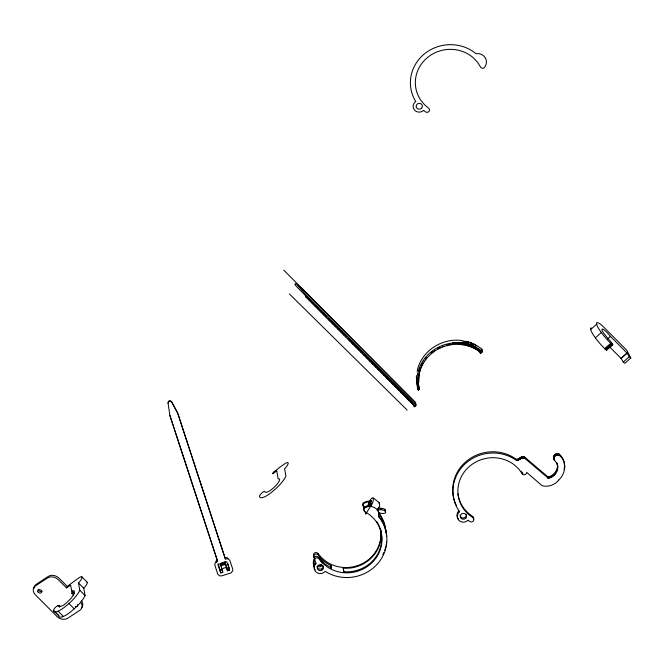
<?xml version="1.0" encoding="UTF-8"?>
<svg xmlns="http://www.w3.org/2000/svg" width="664" height="664" viewBox="0 0 664 664"><rect width="100%" height="100%" fill="white"/><g stroke="black" fill="none" stroke-linecap="round" stroke-linejoin="round"><path stroke-width="1" d="M456.359 505.503A39.425 37.3 -10.3 0 1 467.166 460.675A39.425 37.3 -10.3 0 1 515.397 458.616L516.393 459.339C519.422 459.38 521.979 454.848 525.075 457.479L548.107 477.034C554.257 475.922 559.212 469.099 556.963 462.957C559.702 469.406 555.079 477.092 548.331 478.271L525.299 458.716C522.211 456.085 519.646 460.617 516.617 460.575L515.621 459.853A39.425 37.3 -10.3 0 0 465.53 463.489A39.425 37.3 -10.3 0 0 458.94 510.824A6.2 5.868 -10.3 0 0 457.786 518.003M330.996 567.695L331.012 565.62C325.916 562.864 319.882 559.254 317.99 553.552A2.473 2.341 -10.3 0 0 314.728 552.871A2.473 2.341 -10.3 0 0 313.69 555.917M331.087 568.185L331.104 566.11M554.623 459.529C551.477 456.691 556.523 451.719 559.528 454.442M559.752 455.678C558.042 454.201 555.204 455.089 554.257 457.031C552.489 460.351 557.287 461.978 557.453 465.066M418.611 377.725L418.071 380.231A38.105 36.429 -12.7 0 1 418.162 377.99M418.718 377.965L418.212 382.937L419.391 389.502L418.212 389.834L416.992 383.02A39.342 37.217 -10.3 0 1 436.331 348.309A39.342 37.217 -10.3 0 1 477.366 348.334C479.69 348.484 484.446 354.053 480.338 352.219A37.782 35.74 -10.3 0 0 458.683 344.4A37.707 35.673 -10.3 0 0 418.851 376.189L418.602 382.223L418.146 382.547L418.677 381.46L418.403 379.899L417.805 379.625M305.722 295.812L305.689 296.601L306.702 296.8M313.366 303.481L313.532 304.469L314.354 304.469M317.965 308.088L318.122 309.059M319.492 309.615L319.65 310.594L320.471 310.603M321.019 311.15L320.986 311.931L322.007 312.138M324.082 314.221L324.049 315.01L325.069 315.209M325.609 315.757L325.767 316.728L326.597 316.745M333.262 323.426L333.228 324.206L334.249 324.414M337.851 328.024L338.009 329.004M339.379 329.56L339.536 330.531L340.366 330.547M340.906 331.087L340.873 331.875L341.894 332.083M343.969 334.166L343.944 334.947L344.956 335.154M345.496 335.693L345.471 336.482L346.483 336.681M354.136 344.359L353.314 344.35L353.148 343.363M357.738 347.969L357.896 348.94L358.726 348.957M359.265 349.496L359.431 350.476L360.253 350.484M360.801 351.032L360.967 352.02L361.789 352.02M363.864 354.103L364.021 355.082L364.851 355.091M365.391 355.638L365.549 356.609L366.379 356.626M369.981 360.245L369.956 361.025L370.968 361.233M371.508 361.772L371.666 362.751L372.496 362.76M374.031 364.295L373.01 364.088L373.035 363.308M378.621 368.902L377.791 368.885L377.633 367.914M380.688 370.977L380.655 371.757L381.675 371.964M383.75 374.048L383.908 375.019L384.738 375.036M385.278 375.575L385.435 376.554L386.265 376.563M389.876 380.181L390.034 381.161L390.864 381.169M391.403 381.717L391.561 382.688L392.391 382.705M393.918 384.24L393.096 384.232L392.93 383.244M398.508 388.838L397.495 388.639L397.52 387.851M400.575 390.913L400.749 391.901L401.571 391.909M403.646 393.984L403.612 394.773L404.633 394.972M405.173 395.52L405.14 396.308L406.161 396.508M406.7 397.047L406.667 397.836L407.688 398.043M283.711 270.082L415.589 402.558L416.062 405.148L415.058 406.409L305.772 296.841L305.722 295.928L295.862 285.777L294.824 284.109L295.248 284.283M308.777 298.883L308.943 299.862L309.773 299.871M310.312 300.41L310.47 301.39L311.3 301.406M314.902 305.017L315.06 305.996L315.881 306.004M322.546 312.686L322.712 313.665M328.672 318.82L328.829 319.799L329.659 319.816M330.199 320.355L330.166 321.135L331.187 321.343M334.789 324.962L334.756 325.742L335.776 325.949M336.316 326.489L336.283 327.269L337.312 327.485M342.441 332.631L342.599 333.61M348.558 338.764L348.724 339.744L349.554 339.76M350.086 340.3L350.053 341.072L351.082 341.288M354.684 344.898L354.842 345.878L355.663 345.886M356.211 346.434L356.17 347.214L357.199 347.421M362.328 352.567L362.494 353.547M368.454 358.709L368.412 359.49L369.441 359.697M374.571 364.843L374.737 365.822L375.558 365.831M376.098 366.379L376.065 367.151L377.094 367.366M382.223 372.512L382.381 373.492M389.336 379.642L388.506 379.625L388.34 378.646M394.466 384.788L394.623 385.767L395.445 385.767M395.993 386.315L396.151 387.295L396.981 387.311M402.11 392.449L402.276 393.428L403.106 393.445M415.058 406.409L415.216 405.588L414.12 407.015L413.398 404.65L408.194 399.371L408.236 398.591M439.609 347.372L439.444 348.077M481.441 352.302L480.437 353.663L480.246 351.563M470.029 344.624L470.801 344.583L471.083 346.135L470.419 346.475M413.83 405.463L413.672 404.152M476.976 349.015L476.918 349.654L480.238 352.003L480.437 353.663M418.66 374.239L419.133 374.645L418.503 374.861M418.635 378.422L418.859 376.189M66.491 587.906L67.213 586.378L79.547 577.423A6.74 1.826 -44.9 0 1 82.054 577.738A6.74 1.826 -44.9 0 1 78.46 582.926L83.73 588.221L85.058 595.558A15.372 4.167 -44.9 0 1 74.177 608.813A19.09 5.179 -44.9 0 1 63.379 616.449L58.108 611.162A18.401 4.988 -44.9 0 1 53.419 610.565C54.016 608.29 56.133 606.381 58.274 605.518C62.383 608.514 67.479 601.501 70.542 598.911A12.076 3.279 -44.9 0 0 71.687 591.001L70.65 585.175L66.491 587.906L58.357 579.738A7.877 6.059 25.3 0 0 47.642 577.896L35.424 585.914A7.877 6.059 25.3 0 0 35.408 594.819L56.938 616.449A7.877 6.059 25.3 0 0 67.662 618.292L79.871 610.274A7.877 6.059 25.3 0 0 80.659 602.256M63.379 616.449A18.401 4.988 -44.9 0 1 58.681 615.852L58.747 615.379M168.05 402.94L169.378 401.139L171.544 401.844L177.678 413.207M467.141 345.363A37.782 35.74 -10.3 0 0 465.622 344.981L463.314 344.243M606.581 349.297L606.639 350.036L604.506 348.451A18.401 3.254 48 0 1 595.359 337.86A19.09 3.378 48 0 1 590.744 329.502L596.704 324.14A19.09 3.378 48 0 0 601.318 332.506A18.401 3.254 48 0 0 610.465 343.097C619.197 349.222 599.119 330.821 602.289 328.995A8.076 1.428 48 0 1 610.399 336.349L627.09 353.115L629.256 356.709L630.8 357.954L624.841 363.316L623.297 362.071L621.13 358.469L609.494 346.782M417.183 371.11C421.059 350.683 443.12 337.013 463.223 340.781M419.366 373.342L418.702 373.691M385.51 510.882C385.709 507.827 379.991 508.433 378.007 508.367M446.474 345.421L446.631 344.799M465.472 341.811L464.07 341.421L467.987 341.894L474.005 344.276M465.373 343.089L466.095 343.097L465.63 343.554L465.414 342.914M467.987 341.894L466.319 341.802M450.3 344.035L449.918 344.657M420.636 368.827L419.955 368.993M470.303 342.674L465.63 341.254A39.4 37.275 -10.3 0 1 480.894 348.417L481.84 349.198L482.313 351.787L473.034 345.969L466.053 343.587L468.444 344.292A39.458 37.508 -3.6 0 0 461.198 342.732L461.198 342.748M421.997 365.549L421.267 365.756M73.787 595.243L71.754 593.201L72.476 591.665L73.837 593.027M474.635 344.815L472.56 343.587M367.756 506.549L371.317 500.54L369.508 504.432L369.665 506.009L371.558 502.814L371.624 503.519L370.105 506.101M377.326 509.894L378.853 507.313M377.384 510.45L379.65 506.217L379.368 502.814L373.027 497.718M368.171 504.599C371.964 493.842 375.475 498.058 371.716 504.59L365.598 514.144L365.233 511.952M424.221 361.531L423.972 360.851M476.769 345.936L475.366 345.156M470.12 346.301A37.782 35.74 -10.3 0 1 476.437 349.264L476.627 348.974M477.383 348.309L479.383 349.654L475.233 347.031L468.452 344.35L461.223 342.881L453.612 342.757L454.608 342.69M425.574 359.573L425.375 358.867M476.437 349.264L478.611 350.202M378.829 503.27L379.368 502.814M427.151 357.572L426.404 357.589M426.396 358.502L425.641 358.535M463.231 343.056L463.671 342.574L463.082 342.458M458.683 344.4L463.522 344.608L463.953 344.126M418.005 382.821L419.399 389.469L418.229 389.801L419.067 388.44M481.84 349.198L482.205 351.903M407.198 410.111L289.379 293.936M415.465 402.666L305.498 292.185L295.721 283.304L305.971 294.774L416.062 405.148M595.359 337.86L601.318 332.506M607.419 339.03L610.399 336.349M604.763 348.708L610.722 343.346M605.012 348.94L610.971 343.587M605.261 349.164L611.22 343.803M605.493 349.364L611.453 344.002M605.709 349.538L611.668 344.184M605.917 349.687L611.876 344.334M609.56 346.616L612.54 343.935M606.107 349.812L612.067 344.458M606.274 349.911L612.623 344.118M606.415 349.986L612.689 344.284M606.539 350.019L612.723 344.417M606.639 350.036L612.714 344.608M621.031 358.377L626.99 353.016M621.13 358.469L627.09 353.115M623.297 362.071L629.256 356.709M468.112 345.695L468.759 345.322L468.477 343.761L467.829 344.143M431.309 353.414L431.293 352.7M418.112 381.941L418.071 380.762C418.909 379.044 417.233 381.111 418.195 382.456M470.801 344.583L470.278 344.981L470.062 344.292L470.344 345.844L469.963 344.251M433.326 351.804L432.596 351.654M432.305 352.567L431.932 352.152M473.349 347.098L472.801 347.463L472.635 346.757M435.327 350.409L434.605 350.218M71.754 593.201L73.422 592.105M474.461 347.621L473.756 347.911M417.83 380.381L418.403 379.899M417.797 380.231L418.088 378.073A38.089 36.039 -10.3 0 0 418.071 380.298M475.54 348.202L474.835 348.459M476.611 348.783L475.889 349.04M418.071 380.762L418.644 380.289M438.481 348.55L437.933 348.334M418.204 379.991L418.677 379.127L418.104 378.812L418.378 380.165M418.121 378.397L418.718 378.115M216.979 560.308L215.958 561.146L215.825 562.416M442.954 346.558L442.307 346.201M222.224 570.119L222.813 572.26L220.722 572.924L220.24 570.276L222.216 569.654M226.158 568.409L229.113 567.479L229.595 570.127L227.47 570.799L224.897 561.96L221.17 563.122M225.37 558.98L227.835 558.773L229.761 560.208L232.749 569.148L232.749 570.974L230.906 572.966L221.411 575.92L219.518 575.788L217.751 574.152L214.771 564.881L215.294 562.856L217.601 561.395L169.909 415.623L167.984 402.558L168.78 401.014L170.482 400.724L171.47 401.454L177.603 412.817L225.37 558.98L177.91 413.755M222.813 572.26L220.647 564.815L225.303 563.362M220.821 565.811L225.486 564.359M221.685 568.799L226.341 567.346M418.967 387.718L419.191 388.955L418.005 389.253L419.382 389.328L418.212 389.834L419.349 389.419L418.096 389.519L419.266 388.797L417.996 388.764C417.581 386.539 417.789 391.245 419.333 389.104L418.088 389.129C416.486 387.876 416.203 366.794 416.527 380.397M419.233 371.375L419.922 371.068L419.449 370.637L419.648 371.267M418.096 389.519L419.274 389.212M379.061 512.94C389.801 515.397 386.216 508.143 377.243 509.985M225.835 557.553L227.146 557.644L227.993 558.59M420.345 367.964L421.001 367.856L420.619 367.242M421.773 364.661L422.512 364.486L422.138 363.98M422.337 363.606L423.001 363.582L422.711 362.917M367.906 358.162L366.885 357.954M390.415 380.837L386.763 377.177L386.979 378.098L387.801 378.098M312.827 302.933L311.806 302.734M317.417 307.54L316.396 307.332M332.714 322.878L331.701 322.679M351.588 342.616L352.609 342.823M380.148 370.429L379.127 370.23L379.161 369.441L383.111 373.517M461.82 342.964L452.408 342.865L456.292 342.624A39.408 37.367 -6.1 0 1 463.663 343.197L466.078 343.72L465.871 342.566L463.455 342.093L463.953 343.288M343.811 571.961L343.23 568.143L344.309 568.226A34.47 32.611 -10.3 0 0 380.555 529.083M418.868 375.699L418.436 375.276M461.646 342.267L462.443 342.375L461.87 342.856L461.646 342.267L461.928 343.819M461.322 344.259L463.522 344.608M461.198 342.715L463.638 343.081M463.937 341.313L465.53 341.603M462.908 342.3L465.215 342.757M467.68 344.143L476.304 347.629M466.294 341.869L467.863 342.259M220.722 572.924L217.95 564.549L226.822 561.752L229.595 570.127L227.196 569.496L225.229 562.176M467.091 345.413L466.8 344.757M463.904 341.462L465.456 341.894M229.595 570.127L227.229 569.471L227.47 570.799M471.681 343.537L472.204 343.686L470.867 343.172M470.959 343.188L472.843 343.861M468.991 344.525L469.647 344.151L469.929 345.703M467.713 343.512L468.477 343.761M472.486 343.736L474.785 344.558M472.461 343.778L474.652 344.782M474.561 347.861L472.428 346.882A38.197 36.138 -10.3 0 1 474.594 347.803M418.088 381.178L418.677 381.46M418.104 378.604L418.652 380.439M371.051 501.337A9.147 8.649 -10.3 0 0 363.258 503.096A2.531 2.399 -10.3 0 0 363.615 506.175L364.461 506.64M363.615 506.175L364.594 507.387M364.395 510.5L364.577 511.487L369.657 514.741L374.206 519.032A34.47 32.611 -10.3 0 1 372.454 562.242A34.47 32.611 -10.3 0 1 327.12 566.84C323.941 564.234 319.658 561.586 318.687 557.378A2.473 2.341 -10.3 0 0 315.425 556.698A2.473 2.341 -10.3 0 0 314.387 559.744M473.54 518.974A2.473 2.341 -10.3 0 0 472.569 516.393L468.369 513.255L464.111 508.699A34.47 32.611 -10.3 0 1 457.911 493.676M458.94 510.824L459.646 511.803L459.231 512.093A6.2 5.868 -10.3 0 0 458.907 520.402A6.2 5.868 -10.3 0 0 467.655 520.559L467.979 520.178L469.987 521.547A2.473 2.341 -10.3 0 0 473.432 520.883A2.473 2.341 -10.3 0 0 472.793 517.63L468.593 514.492L464.335 509.935A34.47 32.611 -10.3 0 1 468.892 466.867A34.47 32.611 -10.3 0 1 514.392 464.924L518.941 469.216L522.402 474.021A2.531 2.399 -10.3 0 0 525.647 474.328A9.147 8.649 -10.3 0 0 526.834 472.502L542.056 485.674C546.538 486.978 551.494 485.932 555.295 483.301A16.642 15.737 -10.3 0 0 558.764 480.097M477.98 348.949L479.159 349.795M478.395 350.492L480.271 351.862M481.168 352.592L481.35 353.057M419.133 371.782L419.598 372.346L419.357 370.645M419.797 369.499L420.221 370.089L419.947 368.528M307.913 298.128L310.105 300.319M315.217 305.44L317.409 307.639M322.513 312.761L324.704 314.96M329.087 319.351L332.008 322.281M336.391 326.671L339.312 329.601M343.686 333.992L346.608 336.922M350.99 341.313L353.912 344.234M358.294 348.633L361.208 351.555M364.86 355.215L368.512 358.875M372.164 362.536L375.816 366.196M393.337 383.767L397.719 388.158M400.633 391.079L405.015 395.478M407.937 398.4L412.319 402.791M305.697 296.468L414.992 406.044M81.896 576.9L87.167 582.187M78.46 582.926L79.796 590.263L85.058 595.558M67.213 586.378L59.079 578.203A7.877 6.059 25.3 0 0 48.364 576.36L36.155 584.386A7.877 6.059 25.3 0 0 33.922 588.453M71.687 591.001L74.318 593.649M58.108 611.162A19.09 5.179 -44.9 0 0 68.907 603.518L74.177 608.813M58.54 605.535L59.86 606.854M58.274 605.518L59.735 606.838M58.108 605.551L59.42 606.871M53.427 610.274L58.698 615.561M53.41 610.432L58.673 615.719M371.101 505.536A9.147 8.649 -10.3 0 0 364.046 507.421L364.229 508.408A9.147 8.649 -10.3 0 1 374.77 507.703A9.147 8.649 -10.3 0 1 378.771 516.899L379.542 517.837A39.425 37.3 -10.3 0 1 376.04 565.413A39.425 37.3 -10.3 0 1 326.215 571.97L325.177 571.306L324.879 571.704A6.2 5.868 -10.3 0 1 316.122 572.061A6.2 5.868 -10.3 0 1 315.906 563.761L316.305 563.446L314.852 561.545L314.578 560.067M317.99 553.552L321.326 557.519L326.148 561.528A34.47 32.611 -10.3 0 0 363.88 562.773A34.47 32.611 -10.3 0 0 380.738 530.362M318.687 557.378L325.152 564.118L331.444 567.969L331.012 565.62M314.57 557.196L313.881 556.233L314.155 557.719A2.473 2.341 -10.3 0 1 314.836 554.448A2.473 2.341 -10.3 0 1 318.263 555.029M521.232 471.266L521.68 471.979M630.8 357.954L626.857 350.368L602.148 325.543A15.372 2.722 48 0 0 596.704 324.14M220.564 563.628L220.647 564.815M224.897 561.96L225.171 562.632L225.096 562.217M227.885 563.761L228.806 566.55M218.082 563.761L220.24 570.276M369.508 504.432L370.031 506.018M169.835 415.232L217.584 561.121M222.116 569.795L221.162 565.537M446.855 345.18L446.88 345.272A37.724 35.69 -10.3 0 1 448.416 344.906M480.238 351.696L480.537 353.049L480.246 351.497M407.912 397.811L408.194 399.371M406.584 396.483L406.866 398.035M397.205 387.087L397.495 388.639M395.868 385.743L396.151 387.295M392.615 382.481L392.897 384.033M391.279 381.136L391.561 382.688M388.017 377.874L388.307 379.426M386.689 376.538L386.979 378.098M377.318 367.142L377.6 368.694M372.72 362.536L373.01 364.088M371.383 361.191L371.666 362.751M352.833 342.599L353.115 344.151M351.497 341.254L351.779 342.807M305.407 295.048L305.772 296.841M471.208 344.74L471.49 346.293M468.892 343.902L469.174 345.454M559.262 454.234L559.486 455.471M558.972 454.06L559.196 455.296M558.665 453.919L558.889 455.155M558.341 453.811L558.565 455.047M557.992 453.736L558.225 454.973M557.644 453.703L557.868 454.94M557.287 453.703L557.511 454.94M556.93 453.736L557.154 454.973M556.573 453.802L556.797 455.039M556.216 453.91L556.44 455.147M555.876 454.051L556.1 455.288M555.544 454.217L555.768 455.454M557.411 464.742L557.635 465.979M557.503 465.671L557.727 466.908M557.494 466.618L557.719 467.846M555.237 454.417L555.461 455.653M557.403 467.564L557.627 468.801M554.938 454.649L555.162 455.886M554.672 454.906L554.896 456.143M557.212 468.51L557.436 469.747M554.432 455.18L554.656 456.417M556.93 469.44L557.154 470.676M554.216 455.479L554.44 456.716M554.033 455.794L554.257 457.031M553.884 456.118L554.108 457.355M556.565 470.353L556.789 471.589M554.39 459.297L554.614 460.534M553.768 456.459L553.992 457.687M554.183 459.04L554.407 460.276M553.693 456.799L553.876 458.376M554 458.766L554.224 459.994M553.643 457.488L554.083 459.695M556.108 471.241L556.332 472.477M555.577 472.087L555.801 473.324M554.963 472.901L555.187 474.129M554.282 473.656L554.506 474.884M553.535 474.353L553.759 475.59M552.73 474.984L552.954 476.221M551.875 475.548L552.099 476.785M550.979 476.046L551.203 477.283M550.041 476.461L550.265 477.69M549.086 476.785L549.311 478.022M548.107 477.034L548.331 478.271M547.402 476.793L547.634 478.03M525.075 457.479L525.299 458.716M524.718 457.205L524.942 458.442M524.311 456.981L524.535 458.218M523.879 456.824L524.104 458.06M523.415 456.724L523.639 457.952M522.941 456.683L523.166 457.919M522.369 456.716L522.676 457.936M522.211 456.732L522.435 457.969M521.489 456.94L521.713 458.177M521.033 457.147L521.257 458.376M520.601 457.405L520.825 458.641M520.202 457.712L520.427 458.949M519.846 458.069L520.07 459.305M522.178 472.785L522.402 474.021M517.986 459.123L518.211 460.359M516.393 459.339L516.617 460.575M472.569 516.393L472.793 517.63M378.596 515.911L378.771 516.899M363.258 503.096L363.399 503.835A2.531 2.399 -10.3 0 0 363.748 506.914M343.23 568.143L343.886 571.729L344.956 571.812A34.47 32.611 -10.3 0 0 376.853 555.461A34.47 32.611 -10.3 0 0 376.538 521.34M418.403 380.049L418.685 381.601M418.046 382.763L418.088 383.269L417.98 382.273L418.262 384.323L417.947 381.692M385.078 509.612L385.236 511.189M380.762 508.234L380.912 509.811M418.063 378.073L418.137 379.634M438.091 348.708A37.724 35.69 -10.3 0 1 440.199 347.654A37.773 35.731 -10.3 0 0 438.082 348.691M442.373 346.724A37.724 35.69 -10.3 0 1 443.851 346.185M449.968 344.599A37.724 35.69 -10.3 0 1 451.528 344.359M467.896 345.57A37.782 35.74 -10.3 0 1 469.382 346.044M463.049 342.292A38.114 36.063 -10.3 0 1 465.381 342.757M462.974 342.666A37.765 35.723 -10.3 0 1 464.518 342.956M590.744 329.502A15.372 2.722 48 0 1 591.209 327.9M559.578 454.392A16.019 15.156 -10.3 0 1 564.441 465.655M564.035 469.456A19.862 18.791 -10.3 0 0 564.549 465.655L564.724 466.892A16.019 15.156 -10.3 0 0 559.802 455.629M523.041 473.341A2.531 2.399 -10.3 0 1 522.435 473.009M458.351 518.808A6.2 5.868 -10.3 0 1 458.052 518.418M466.236 514.368A3.104 2.938 -10.3 0 1 465.68 516.824L465.132 517.364A3.104 2.938 -10.3 0 1 460.127 515.073M564.774 466.892A19.862 18.791 -10.3 0 1 558.714 480.047M323.219 565.969A3.104 2.938 -10.3 0 1 320.355 569.173A3.104 2.938 -10.3 0 1 317.035 566.525M314.852 561.545A2.473 2.341 -10.3 0 1 315.533 558.283A2.473 2.341 -10.3 0 1 318.961 558.864M315.176 569.87A6.2 5.868 -10.3 0 1 315.641 562.275M364.154 510.251A2.531 2.399 -10.3 0 1 364.046 507.421M364.577 511.487A2.531 2.399 -10.3 0 1 364.229 508.408M377.658 509.728A9.147 8.649 -10.3 0 1 378.812 514.492M379.36 516.849A39.425 37.3 -10.3 0 1 386.656 536.371M386.556 541.849A39.425 37.3 -10.3 0 1 386.116 544.953M385.801 546.497A39.425 37.3 -10.3 0 1 385.411 548.024M385.186 548.788A39.425 37.3 -10.3 0 1 384.705 550.29M383.85 552.506A39.425 37.3 -10.3 0 1 382.854 554.672M321.285 564.74A3.104 2.938 -10.3 0 1 318.322 565.18M322.331 565.396A3.104 2.938 -10.3 0 1 317.608 566.101M321.16 561.279A3.104 2.938 -10.3 0 1 321.492 561.462M321.791 561.694A3.104 2.938 -10.3 0 1 322.065 561.951M322.297 562.242A3.104 2.938 -10.3 0 1 322.638 562.898M363.399 503.835A9.147 8.649 -10.3 0 1 370.446 501.951M378.58 512.525A39.425 37.3 -10.3 0 1 385.867 532.047M378.712 513.264A39.425 37.3 -10.3 0 1 385.95 532.013M322.546 569.065A6.2 5.868 -10.3 0 1 321.608 569.455M314.462 567.131A6.2 5.868 -10.3 0 1 315.209 559.935M314.479 566.035A6.2 5.868 -10.3 0 1 313.939 565.23M313.715 564.79A6.2 5.868 -10.3 0 1 314.304 559.221M86.81 582.038A6.74 1.826 -44.9 0 1 83.73 588.221M79.796 590.263A15.372 4.167 -44.9 0 1 68.907 603.518M77.505 604.605A2.158 1.66 25.3 0 1 75.347 606.556M81.381 600.721A7.877 6.059 25.3 0 1 81.365 608.116M42.089 591.109A2.158 1.66 25.3 0 1 39.724 591.259A2.158 1.66 25.3 0 1 38.387 589.308M399.047 389.386L399.205 390.357L400.035 390.374L399.047 389.386M276.772 471L278.166 478.852A8.076 2.191 -44.9 0 1 276.664 484.728A11.139 3.021 -44.9 0 1 264.903 491.783L264.82 491.493A3.635 0.988 -44.9 0 0 261.848 492.962A3.635 0.988 -44.9 0 0 259.533 496.39A18.401 4.988 -44.9 0 0 264.231 496.987A19.09 5.179 -44.9 0 0 275.029 489.343A15.372 4.167 -44.9 0 0 285.91 476.088L284.582 468.751A6.74 1.826 -44.9 0 0 288.168 463.563A6.74 1.826 -44.9 0 0 285.669 463.24L279.461 467.398A3.818 1.037 -44.9 0 0 278.025 468.859L273.336 472.195L272.605 473.731L276.772 471M475.183 347.28L475.142 347.355A39.118 37.01 -10.3 0 0 466.02 344.151A39.159 37.043 -10.3 0 1 475.183 347.28M464.883 342.815L464.285 343.263L464.103 342.657L464.883 342.815M465.904 518.061L465.356 518.592A3.104 2.938 -10.3 0 1 460.426 517.04A3.104 2.938 -10.3 0 1 464.103 513.438A3.104 2.938 -10.3 0 1 465.904 518.061M423.566 110.373L423.209 110.739A6.2 5.868 -10.3 0 1 414.502 110.066A6.2 5.868 -10.3 0 1 415.365 101.783L415.797 101.517L415.158 100.496A39.425 37.3 -10.3 0 1 424.811 53.576A39.425 37.3 -10.3 0 1 474.984 52.888L475.922 53.668A9.147 8.649 -10.3 0 1 485.359 57.975A9.147 8.649 -10.3 0 1 484.031 67.944A2.531 2.399 -10.3 0 1 480.819 67.438L477.682 62.433L473.424 57.884A34.47 32.611 -10.3 0 0 427.94 57.154A34.47 32.611 -10.3 0 0 420.602 99.924L424.545 104.729L428.529 108.108A2.473 2.341 -10.3 0 1 428.952 111.394A2.473 2.341 -10.3 0 1 425.483 111.859L423.566 110.373M318.263 565.662L317.99 565.927A3.104 2.938 -10.3 0 0 319.666 570.6A3.104 2.938 -10.3 0 0 323.434 567.089A3.104 2.938 -10.3 0 0 318.546 565.404L318.263 565.662M421.632 108.141L421.051 108.639A3.104 2.938 -10.3 0 1 416.237 106.796A3.104 2.938 -10.3 0 1 420.138 103.41A3.104 2.938 -10.3 0 1 421.632 108.141M418.37 378.737L417.797 379.202L418.37 378.737M419.399 389.469L418.212 389.668L419.399 389.469M418.942 375.791L418.685 374.089L418.942 375.791M37.972 591.923A2.158 1.66 25.3 0 0 41.558 592.429A2.158 1.66 25.3 0 0 39.657 589.574A2.158 1.66 25.3 0 0 37.972 591.923"/></g></svg>
